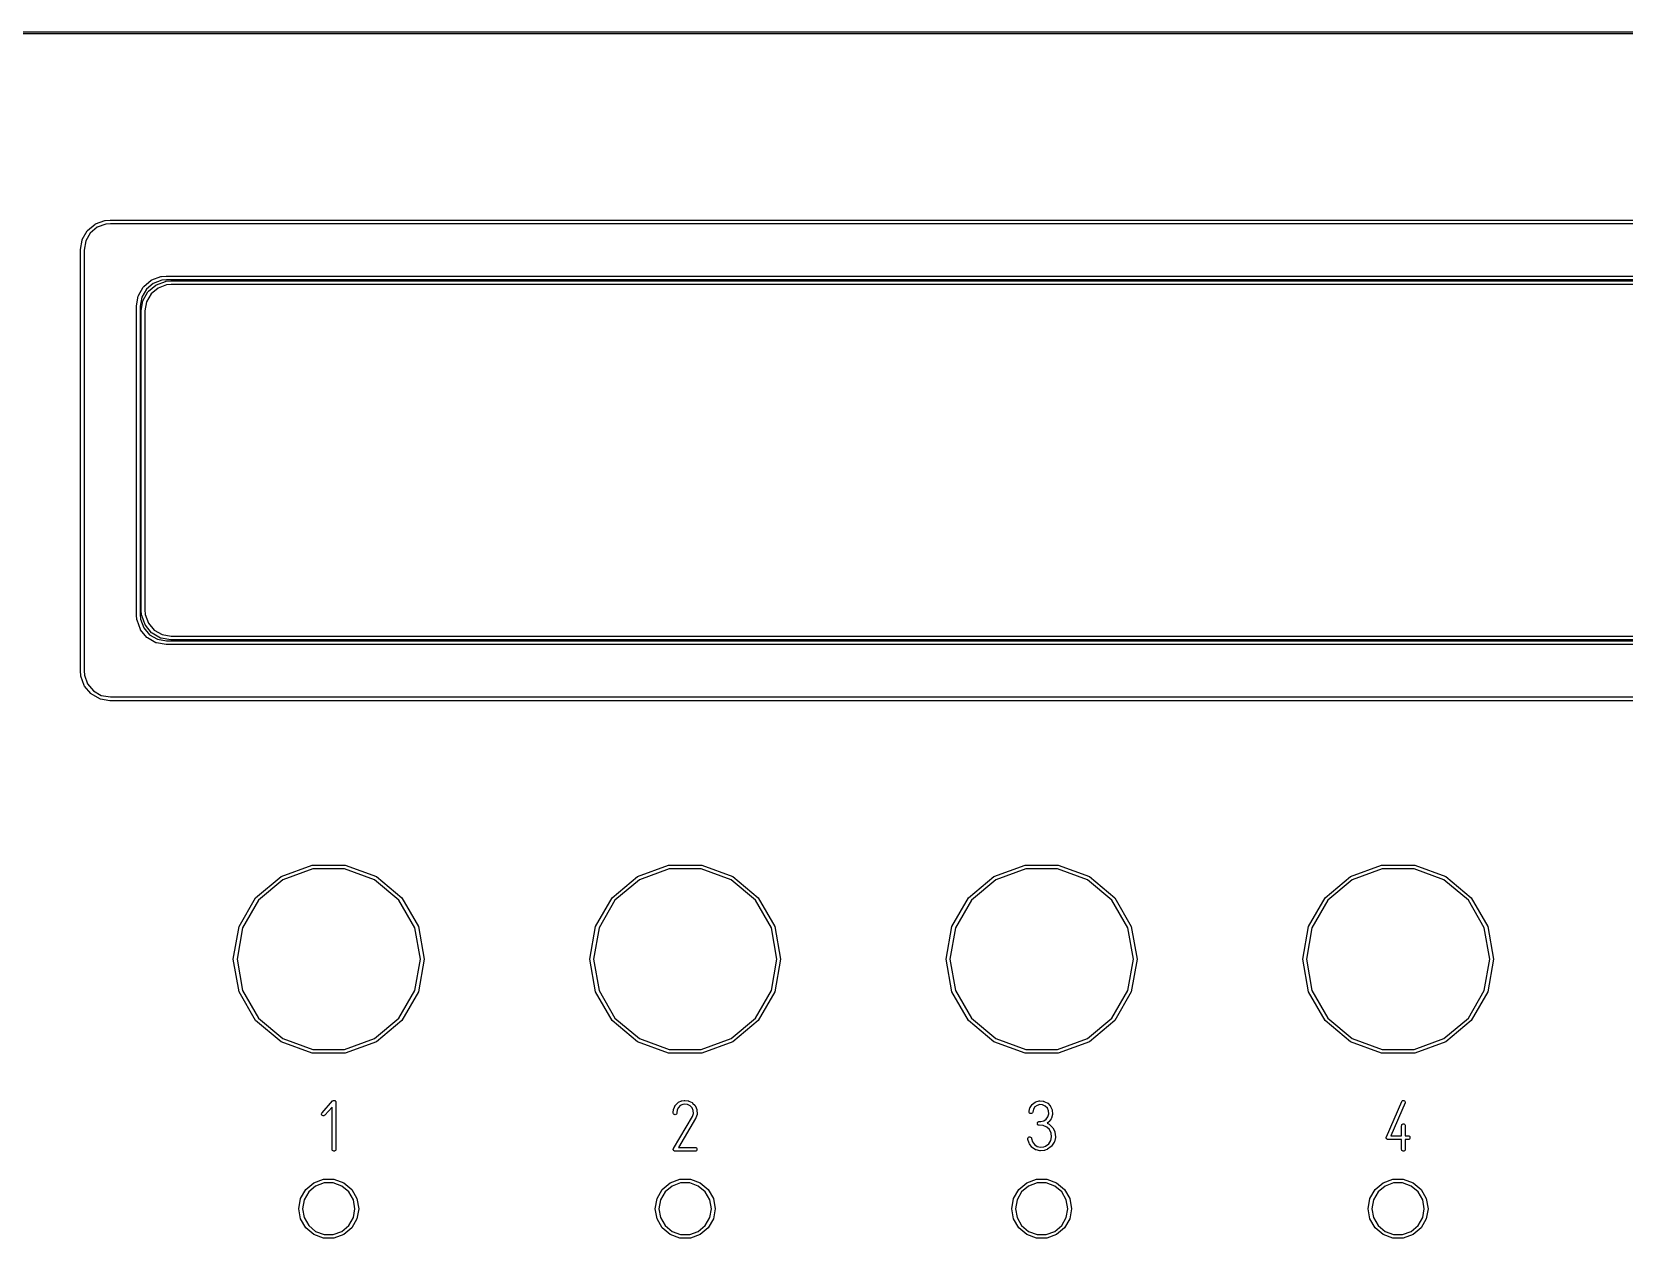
# Model space of a CAD drawing. Extents: x 10 to 493, y -203 to -71.
# Drawn here: x 102.2 to 187.3, y -135.6 to -71.1 of the extents above; entities that cross this region are included whole.
import ezdxf

# ---------------------------------------------------------------- set-up
doc = ezdxf.new("R2010")
doc.units = 0
doc.header["$MEASUREMENT"] = 0
doc.layers.add('BLACK', color=7, linetype='CONTINUOUS')

msp = doc.modelspace()

# ---------------------------------------------------------------- linework, layer by layer
at = {"layer": 'Black'}
for p, q in [((10.16, -71.07), (251.46, -71.07)), ((251.46, -71.17), (10.21, -71.17)), ((105.199, -81.7158), (105.222, -81.6892)), ((105.222, -81.6892), (105.621, -81.3544)), ((105.736, -81.5189), (105.364, -81.8311)), ((105.621, -81.3544), (105.651, -81.337)), ((105.651, -81.337), (106.14, -81.1588)), ((106.196, -81.3513), (105.736, -81.5189)), ((106.14, -81.1588), (106.153, -81.1565)), ((106.153, -81.1565), (106.166, -81.1532)), ((106.166, -81.1532), (106.426, -81.1304)), ((106.439, -81.33), (106.196, -81.3513)), ((106.426, -81.1304), (106.431, -81.1308)), ((106.431, -81.1308), (106.435, -81.13)), ((106.435, -81.13), (186.635, -81.13)), ((186.635, -81.33), (106.439, -81.33)), ((186.635, -81.13), (266.835, -81.13)), ((266.826, -81.33), (186.635, -81.33)), ((104.837, -82.7126), (104.927, -82.1996)), ((104.927, -82.1996), (104.936, -82.1737)), ((104.936, -82.1737), (104.939, -82.167)), ((104.939, -82.167), (105.199, -81.7158)), ((105.121, -82.2517), (105.035, -82.7387)), ((105.364, -81.8311), (105.121, -82.2517)), ((104.835, -82.73), (104.837, -82.7214)), ((104.835, -105.23), (104.835, -82.73)), ((104.837, -82.7214), (104.837, -82.7126)), ((105.035, -82.7387), (105.035, -105.226)), ((108.651, -84.337), (109.14, -84.1588)), ((109.14, -84.1588), (109.153, -84.1565)), ((109.153, -84.1565), (109.166, -84.1532)), ((109.166, -84.1532), (109.426, -84.1304)), ((109.426, -84.1304), (109.431, -84.1308)), ((109.431, -84.1308), (109.435, -84.13)), ((109.435, -84.13), (263.835, -84.13)), ((107.939, -85.167), (108.199, -84.7158)), ((108.364, -84.8311), (108.121, -85.2517)), ((108.189, -85.417), (108.449, -84.9658)), ((108.199, -84.7158), (108.222, -84.6892)), ((108.222, -84.6892), (108.621, -84.3544)), ((108.736, -84.5189), (108.364, -84.8311)), ((108.614, -85.0811), (108.371, -85.5017)), ((108.449, -84.9658), (108.472, -84.9392)), ((108.472, -84.9392), (108.871, -84.6044)), ((108.986, -84.7689), (108.614, -85.0811)), ((108.621, -84.3544), (108.651, -84.337)), ((109.196, -84.3513), (108.736, -84.5189)), ((108.871, -84.6044), (108.901, -84.587)), ((108.901, -84.587), (109.39, -84.4088)), ((109.446, -84.6013), (108.986, -84.7689)), ((109.439, -84.33), (109.196, -84.3513)), ((109.39, -84.4088), (109.403, -84.4065)), ((109.403, -84.4065), (109.416, -84.4032)), ((109.416, -84.4032), (109.676, -84.3804)), ((263.826, -84.33), (109.439, -84.33)), ((109.689, -84.58), (109.446, -84.6013)), ((109.676, -84.3804), (109.681, -84.3808)), ((109.681, -84.3808), (109.685, -84.38)), ((109.685, -84.38), (186.635, -84.38)), ((186.635, -84.58), (109.689, -84.58)), ((186.635, -84.38), (263.585, -84.38)), ((263.576, -84.58), (186.635, -84.58)), ((107.835, -85.73), (107.837, -85.7214)), ((107.835, -102.23), (107.835, -85.73)), ((107.837, -85.7126), (107.927, -85.1996)), ((107.837, -85.7214), (107.837, -85.7126)), ((107.927, -85.1996), (107.929, -85.1938)), ((107.929, -85.1938), (107.939, -85.167)), ((108.121, -85.2517), (108.035, -85.7387)), ((108.035, -85.7387), (108.035, -102.226)), ((108.087, -85.9626), (108.177, -85.4496)), ((108.177, -85.4496), (108.185, -85.4273)), ((108.185, -85.4273), (108.189, -85.417)), ((108.371, -85.5017), (108.285, -85.9887)), ((108.085, -85.98), (108.087, -85.9714)), ((108.085, -101.98), (108.085, -85.98)), ((108.087, -85.9714), (108.087, -85.9626)), ((108.285, -85.9887), (108.285, -101.976)), ((108.086, -101.984), (108.085, -101.98)), ((108.085, -101.989), (108.086, -101.984)), ((108.108, -102.249), (108.085, -101.989)), ((108.285, -101.976), (108.306, -102.219)), ((107.836, -102.234), (107.835, -102.23)), ((107.835, -102.239), (107.836, -102.234)), ((107.858, -102.499), (107.835, -102.239)), ((107.862, -102.512), (107.858, -102.499)), ((107.864, -102.525), (107.862, -102.512)), ((108.042, -103.014), (107.864, -102.525)), ((108.035, -102.226), (108.056, -102.469)), ((108.056, -102.469), (108.224, -102.929)), ((108.112, -102.262), (108.108, -102.249)), ((108.114, -102.275), (108.112, -102.262)), ((108.292, -102.764), (108.114, -102.275)), ((108.224, -102.929), (108.536, -103.301)), ((108.309, -102.794), (108.292, -102.764)), ((108.306, -102.219), (108.474, -102.679)), ((108.644, -103.193), (108.309, -102.794)), ((108.474, -102.679), (108.786, -103.051)), ((108.059, -103.044), (108.042, -103.014)), ((108.394, -103.443), (108.059, -103.044)), ((108.421, -103.466), (108.394, -103.443)), ((108.872, -103.726), (108.421, -103.466)), ((108.536, -103.301), (108.957, -103.544)), ((108.671, -103.216), (108.644, -103.193)), ((109.122, -103.476), (108.671, -103.216)), ((108.786, -103.051), (109.207, -103.294)), ((108.905, -103.738), (108.872, -103.726)), ((109.418, -103.828), (108.905, -103.738)), ((108.957, -103.544), (109.444, -103.63)), ((109.155, -103.488), (109.122, -103.476)), ((109.668, -103.578), (109.155, -103.488)), ((109.207, -103.294), (109.694, -103.38)), ((109.444, -103.63), (263.831, -103.63)), ((109.676, -103.578), (109.668, -103.578)), ((109.685, -103.58), (109.676, -103.578)), ((263.585, -103.58), (109.685, -103.58)), ((109.694, -103.38), (263.581, -103.38)), ((109.426, -103.828), (109.418, -103.828)), ((109.435, -103.83), (109.426, -103.828)), ((263.835, -103.83), (109.435, -103.83)), ((104.836, -105.234), (104.835, -105.23)), ((104.835, -105.239), (104.836, -105.234)), ((104.858, -105.499), (104.835, -105.239)), ((104.862, -105.512), (104.858, -105.499)), ((104.864, -105.525), (104.862, -105.512)), ((105.035, -105.226), (105.056, -105.469)), ((105.056, -105.469), (105.224, -105.929)), ((105.042, -106.014), (104.864, -105.525)), ((105.059, -106.044), (105.042, -106.014)), ((105.394, -106.443), (105.059, -106.044)), ((105.224, -105.929), (105.536, -106.301)), ((105.536, -106.301), (105.957, -106.544)), ((105.421, -106.466), (105.394, -106.443)), ((105.872, -106.726), (105.421, -106.466)), ((105.905, -106.738), (105.872, -106.726)), ((106.418, -106.828), (105.905, -106.738)), ((105.957, -106.544), (106.444, -106.63)), ((106.426, -106.828), (106.418, -106.828)), ((106.435, -106.83), (106.426, -106.828)), ((266.835, -106.83), (106.435, -106.83)), ((106.444, -106.63), (266.831, -106.63)), ((115.56, -116.233), (117.224, -115.627)), ((117.224, -115.627), (118.996, -115.627)), ((118.996, -115.627), (120.66, -116.233)), ((134.61, -116.233), (136.274, -115.627)), ((136.274, -115.627), (138.046, -115.627)), ((138.046, -115.627), (139.71, -116.233)), ((153.66, -116.233), (155.324, -115.627)), ((155.324, -115.627), (157.096, -115.627)), ((157.096, -115.627), (158.76, -116.233)), ((172.71, -116.233), (174.374, -115.627)), ((174.374, -115.627), (176.146, -115.627)), ((176.146, -115.627), (177.81, -116.233)), ((114.203, -117.372), (115.56, -116.233)), ((115.66, -116.406), (114.356, -117.5)), ((117.259, -115.824), (115.66, -116.406)), ((118.961, -115.824), (117.259, -115.824)), ((120.56, -116.406), (118.961, -115.824)), ((121.864, -117.5), (120.56, -116.406)), ((120.66, -116.233), (122.017, -117.372)), ((133.253, -117.372), (134.61, -116.233)), ((134.71, -116.406), (133.406, -117.5)), ((136.309, -115.824), (134.71, -116.406)), ((138.011, -115.824), (136.309, -115.824)), ((139.61, -116.406), (138.011, -115.824)), ((140.914, -117.5), (139.61, -116.406)), ((139.71, -116.233), (141.067, -117.372)), ((152.303, -117.372), (153.66, -116.233)), ((153.76, -116.406), (152.456, -117.5)), ((155.359, -115.824), (153.76, -116.406)), ((157.061, -115.824), (155.359, -115.824)), ((158.66, -116.406), (157.061, -115.824)), ((159.964, -117.5), (158.66, -116.406)), ((158.76, -116.233), (160.117, -117.372)), ((171.353, -117.372), (172.71, -116.233)), ((172.81, -116.406), (171.506, -117.5)), ((174.409, -115.824), (172.81, -116.406)), ((176.111, -115.824), (174.409, -115.824)), ((177.71, -116.406), (176.111, -115.824)), ((179.014, -117.5), (177.71, -116.406)), ((177.81, -116.233), (179.167, -117.372)), ((113.318, -118.906), (114.203, -117.372)), ((122.017, -117.372), (122.902, -118.906)), ((132.368, -118.906), (133.253, -117.372)), ((141.067, -117.372), (141.952, -118.906)), ((151.418, -118.906), (152.303, -117.372)), ((160.117, -117.372), (161.002, -118.906)), ((170.468, -118.906), (171.353, -117.372)), ((179.167, -117.372), (180.052, -118.906)), ((114.356, -117.5), (113.506, -118.974)), ((122.714, -118.974), (121.864, -117.5)), ((133.406, -117.5), (132.556, -118.974)), ((141.764, -118.974), (140.914, -117.5)), ((152.456, -117.5), (151.606, -118.974)), ((160.814, -118.974), (159.964, -117.5)), ((171.506, -117.5), (170.656, -118.974)), ((179.864, -118.974), (179.014, -117.5)), ((113.01, -120.65), (113.318, -118.906)), ((113.506, -118.974), (113.21, -120.65)), ((123.01, -120.65), (122.714, -118.974)), ((122.902, -118.906), (123.21, -120.65)), ((132.06, -120.65), (132.368, -118.906)), ((132.556, -118.974), (132.26, -120.65)), ((142.06, -120.65), (141.764, -118.974)), ((141.952, -118.906), (142.26, -120.65)), ((151.11, -120.65), (151.418, -118.906)), ((151.606, -118.974), (151.31, -120.65)), ((161.11, -120.65), (160.814, -118.974)), ((161.002, -118.906), (161.31, -120.65)), ((170.16, -120.65), (170.468, -118.906)), ((170.656, -118.974), (170.36, -120.65)), ((180.16, -120.65), (179.864, -118.974)), ((180.052, -118.906), (180.36, -120.65)), ((113.318, -122.394), (113.01, -120.65)), ((113.21, -120.65), (113.506, -122.326)), ((122.714, -122.326), (123.01, -120.65)), ((123.21, -120.65), (122.902, -122.394)), ((132.368, -122.394), (132.06, -120.65)), ((132.26, -120.65), (132.556, -122.326)), ((141.764, -122.326), (142.06, -120.65)), ((142.26, -120.65), (141.952, -122.394)), ((151.418, -122.394), (151.11, -120.65)), ((151.31, -120.65), (151.606, -122.326)), ((160.814, -122.326), (161.11, -120.65)), ((161.31, -120.65), (161.002, -122.394)), ((170.468, -122.394), (170.16, -120.65)), ((170.36, -120.65), (170.656, -122.326)), ((179.864, -122.326), (180.16, -120.65)), ((180.36, -120.65), (180.052, -122.394)), ((114.203, -123.928), (113.318, -122.394)), ((113.506, -122.326), (114.356, -123.8)), ((121.864, -123.8), (122.714, -122.326)), ((122.902, -122.394), (122.017, -123.928)), ((133.253, -123.928), (132.368, -122.394)), ((132.556, -122.326), (133.406, -123.8)), ((140.914, -123.8), (141.764, -122.326)), ((141.952, -122.394), (141.067, -123.928)), ((152.303, -123.928), (151.418, -122.394)), ((151.606, -122.326), (152.456, -123.8)), ((159.964, -123.8), (160.814, -122.326)), ((161.002, -122.394), (160.117, -123.928)), ((171.353, -123.928), (170.468, -122.394)), ((170.656, -122.326), (171.506, -123.8)), ((179.014, -123.8), (179.864, -122.326)), ((180.052, -122.394), (179.167, -123.928)), ((115.56, -125.067), (114.203, -123.928)), ((114.356, -123.8), (115.66, -124.894)), ((120.56, -124.894), (121.864, -123.8)), ((122.017, -123.928), (120.66, -125.067)), ((134.61, -125.067), (133.253, -123.928)), ((133.406, -123.8), (134.71, -124.894)), ((139.61, -124.894), (140.914, -123.8)), ((141.067, -123.928), (139.71, -125.067)), ((153.66, -125.067), (152.303, -123.928)), ((152.456, -123.8), (153.76, -124.894)), ((158.66, -124.894), (159.964, -123.8)), ((160.117, -123.928), (158.76, -125.067)), ((172.71, -125.067), (171.353, -123.928)), ((171.506, -123.8), (172.81, -124.894)), ((177.71, -124.894), (179.014, -123.8)), ((179.167, -123.928), (177.81, -125.067)), ((117.224, -125.673), (115.56, -125.067)), ((115.66, -124.894), (117.259, -125.476)), ((118.961, -125.476), (120.56, -124.894)), ((120.66, -125.067), (118.996, -125.673)), ((136.274, -125.673), (134.61, -125.067)), ((134.71, -124.894), (136.309, -125.476)), ((138.011, -125.476), (139.61, -124.894)), ((139.71, -125.067), (138.046, -125.673)), ((155.324, -125.673), (153.66, -125.067)), ((153.76, -124.894), (155.359, -125.476)), ((157.061, -125.476), (158.66, -124.894)), ((158.76, -125.067), (157.096, -125.673)), ((174.374, -125.673), (172.71, -125.067)), ((172.81, -124.894), (174.409, -125.476)), ((176.111, -125.476), (177.71, -124.894)), ((177.81, -125.067), (176.146, -125.673)), ((118.996, -125.673), (117.224, -125.673)), ((117.259, -125.476), (118.961, -125.476)), ((138.046, -125.673), (136.274, -125.673)), ((136.309, -125.476), (138.011, -125.476)), ((157.096, -125.673), (155.324, -125.673)), ((155.359, -125.476), (157.061, -125.476)), ((176.146, -125.673), (174.374, -125.673)), ((174.409, -125.476), (176.111, -125.476)), ((117.753, -128.857), (118.32, -128.227)), ((118.32, -128.227), (118.332, -128.217)), ((118.332, -128.217), (118.344, -128.207)), ((118.344, -128.207), (118.346, -128.207)), ((118.346, -128.207), (118.347, -128.206)), ((118.347, -128.206), (118.362, -128.201)), ((118.362, -128.201), (118.377, -128.196)), ((118.377, -128.196), (118.378, -128.196)), ((118.378, -128.196), (118.38, -128.195)), ((118.38, -128.195), (118.396, -128.196)), ((118.396, -128.196), (118.411, -128.196)), ((118.411, -128.196), (118.413, -128.196)), ((118.413, -128.196), (118.415, -128.196)), ((118.415, -128.196), (118.429, -128.202)), ((118.429, -128.202), (118.444, -128.207)), ((118.444, -128.207), (118.445, -128.209)), ((118.445, -128.209), (118.447, -128.209)), ((118.447, -128.209), (118.459, -128.22)), ((118.459, -128.22), (118.471, -128.23)), ((118.471, -128.23), (118.471, -128.231)), ((118.471, -128.231), (118.473, -128.232)), ((118.473, -128.232), (118.48, -128.246)), ((118.48, -128.246), (118.488, -128.26)), ((118.488, -128.26), (118.488, -128.262)), ((118.488, -128.262), (118.489, -128.263)), ((118.489, -128.263), (118.491, -128.279)), ((118.491, -128.279), (118.494, -128.294)), ((118.494, -128.294), (118.494, -130.814)), ((136.545, -128.639), (136.621, -128.475)), ((136.621, -128.475), (136.632, -128.459)), ((136.632, -128.459), (136.641, -128.447)), ((136.641, -128.447), (136.768, -128.318)), ((136.768, -128.318), (136.796, -128.298)), ((136.898, -128.472), (136.795, -128.575)), ((136.796, -128.298), (136.96, -128.222)), ((137.032, -128.409), (136.898, -128.472)), ((136.96, -128.222), (136.974, -128.218)), ((136.974, -128.218), (136.988, -128.213)), ((136.988, -128.213), (137.11, -128.195)), ((137.126, -128.395), (137.032, -128.409)), ((137.11, -128.195), (137.124, -128.195)), ((137.124, -128.195), (137.138, -128.195)), ((137.284, -128.415), (137.126, -128.395)), ((137.138, -128.195), (137.327, -128.219)), ((137.422, -128.486), (137.284, -128.415)), ((137.327, -128.219), (137.343, -128.224)), ((137.343, -128.224), (137.36, -128.229)), ((137.36, -128.229), (137.529, -128.316)), ((137.528, -128.6), (137.422, -128.486)), ((137.529, -128.316), (137.554, -128.335)), ((137.554, -128.335), (137.557, -128.337)), ((137.557, -128.337), (137.687, -128.477)), ((137.687, -128.477), (137.705, -128.507)), ((155.598, -128.568), (155.699, -128.419)), ((155.699, -128.419), (155.715, -128.403)), ((155.715, -128.403), (155.723, -128.394)), ((155.723, -128.394), (155.868, -128.289)), ((155.971, -128.461), (155.854, -128.546)), ((155.868, -128.289), (155.899, -128.274)), ((155.899, -128.274), (156.072, -128.225)), ((156.11, -128.422), (155.971, -128.461)), ((156.072, -128.225), (156.107, -128.221)), ((156.107, -128.221), (156.286, -128.234)), ((156.257, -128.432), (156.11, -128.422)), ((156.403, -128.503), (156.257, -128.432)), ((156.286, -128.234), (156.295, -128.236)), ((156.295, -128.236), (156.304, -128.237)), ((156.304, -128.237), (156.313, -128.239)), ((156.313, -128.239), (156.322, -128.243)), ((156.322, -128.243), (156.331, -128.246)), ((156.331, -128.246), (156.506, -128.33)), ((156.506, -128.33), (156.534, -128.35)), ((156.534, -128.35), (156.669, -128.489)), ((156.669, -128.489), (156.677, -128.5)), ((174.633, -130.144), (175.452, -128.254)), ((175.636, -128.334), (174.877, -130.084)), ((175.452, -128.254), (175.471, -128.225)), ((175.471, -128.225), (175.499, -128.205)), ((175.499, -128.205), (175.533, -128.195)), ((175.533, -128.195), (175.567, -128.197)), ((175.567, -128.197), (175.599, -128.211)), ((175.599, -128.211), (175.624, -128.234)), ((175.624, -128.234), (175.64, -128.265)), ((175.644, -128.3), (175.636, -128.334)), ((175.64, -128.265), (175.644, -128.3)), ((117.727, -128.921), (117.734, -128.887)), ((117.732, -128.955), (117.727, -128.921)), ((117.748, -128.986), (117.732, -128.955)), ((117.734, -128.887), (117.753, -128.857)), ((117.774, -129.009), (117.748, -128.986)), ((117.806, -129.022), (117.774, -129.009)), ((117.841, -129.023), (117.806, -129.022)), ((117.874, -129.012), (117.841, -129.023)), ((117.901, -128.991), (117.874, -129.012)), ((118.294, -128.555), (117.901, -128.991)), ((118.294, -130.814), (118.294, -128.555)), ((136.521, -128.853), (136.536, -128.673)), ((136.524, -128.887), (136.521, -128.853)), ((136.539, -128.919), (136.524, -128.887)), ((136.535, -130.763), (137.542, -129.064)), ((136.536, -128.673), (136.545, -128.639)), ((136.564, -128.943), (136.539, -128.919)), ((136.595, -128.958), (136.564, -128.943)), ((136.63, -128.961), (136.595, -128.958)), ((136.664, -128.951), (136.63, -128.961)), ((136.692, -128.931), (136.664, -128.951)), ((136.712, -128.903), (136.692, -128.931)), ((136.721, -128.869), (136.712, -128.903)), ((136.734, -128.707), (136.721, -128.869)), ((136.795, -128.575), (136.734, -128.707)), ((137.715, -129.164), (136.796, -130.714)), ((137.588, -128.744), (137.528, -128.6)), ((137.542, -129.064), (137.547, -129.055)), ((137.547, -129.055), (137.595, -128.899)), ((137.595, -128.899), (137.588, -128.744)), ((137.705, -128.507), (137.779, -128.683)), ((137.716, -129.162), (137.715, -129.164)), ((137.717, -129.161), (137.716, -129.162)), ((137.727, -129.141), (137.717, -129.161)), ((137.73, -129.132), (137.727, -129.141)), ((137.735, -129.123), (137.73, -129.132)), ((137.791, -128.941), (137.735, -129.123)), ((137.779, -128.683), (137.787, -128.716)), ((137.787, -128.716), (137.796, -128.907)), ((137.796, -128.907), (137.791, -128.941)), ((155.538, -128.808), (155.54, -128.774)), ((155.547, -128.842), (155.538, -128.808)), ((155.54, -128.774), (155.584, -128.599)), ((155.567, -128.87), (155.547, -128.842)), ((155.596, -128.889), (155.567, -128.87)), ((155.584, -128.599), (155.592, -128.58)), ((155.592, -128.58), (155.598, -128.568)), ((155.63, -128.898), (155.596, -128.889)), ((155.664, -128.894), (155.63, -128.898)), ((155.696, -128.879), (155.664, -128.894)), ((155.72, -128.854), (155.696, -128.879)), ((155.734, -128.822), (155.72, -128.854)), ((155.773, -128.665), (155.734, -128.822)), ((155.854, -128.546), (155.773, -128.665)), ((156.018, -129.348), (156.032, -129.341)), ((156.032, -129.341), (156.045, -129.334)), ((156.045, -129.334), (156.047, -129.333)), ((156.047, -129.333), (156.049, -129.332)), ((156.049, -129.332), (156.065, -129.33)), ((156.065, -129.33), (156.08, -129.328)), ((156.08, -129.328), (156.166, -129.329)), ((156.166, -129.329), (156.324, -129.289)), ((156.324, -129.289), (156.455, -129.2)), ((156.514, -128.616), (156.403, -128.503)), ((156.455, -129.2), (156.548, -129.071)), ((156.579, -128.761), (156.514, -128.616)), ((156.548, -129.071), (156.591, -128.919)), ((156.591, -128.919), (156.579, -128.761)), ((156.607, -129.331), (156.582, -129.355)), ((156.721, -129.174), (156.607, -129.331)), ((156.677, -128.5), (156.689, -128.518)), ((156.689, -128.518), (156.769, -128.694)), ((156.736, -129.142), (156.721, -129.174)), ((156.788, -128.956), (156.736, -129.142)), ((156.769, -128.694), (156.777, -128.728)), ((156.777, -128.728), (156.792, -128.921)), ((156.792, -128.921), (156.788, -128.956)), ((155.477, -130.223), (155.491, -130.191)), ((155.491, -130.191), (155.515, -130.166)), ((155.515, -130.166), (155.547, -130.151)), ((155.547, -130.151), (155.581, -130.147)), ((155.581, -130.147), (155.615, -130.156)), ((155.615, -130.156), (155.644, -130.175)), ((155.644, -130.175), (155.664, -130.203)), ((155.979, -129.44), (155.98, -129.424)), ((155.979, -129.442), (155.979, -129.44)), ((155.979, -129.444), (155.979, -129.442)), ((155.984, -129.458), (155.979, -129.444)), ((155.98, -129.409), (155.981, -129.407)), ((155.98, -129.424), (155.98, -129.409)), ((155.981, -129.405), (155.987, -129.391)), ((155.981, -129.407), (155.981, -129.405)), ((155.989, -129.473), (155.984, -129.458)), ((155.987, -129.391), (155.992, -129.377)), ((155.99, -129.475), (155.989, -129.473)), ((155.991, -129.477), (155.99, -129.475)), ((156, -129.489), (155.991, -129.477)), ((155.992, -129.377), (155.993, -129.375)), ((155.993, -129.375), (155.994, -129.373)), ((155.994, -129.373), (156.005, -129.362)), ((156.01, -129.501), (156, -129.489)), ((156.005, -129.362), (156.015, -129.35)), ((156.011, -129.502), (156.01, -129.501)), ((156.013, -129.504), (156.011, -129.502)), ((156.026, -129.512), (156.013, -129.504)), ((156.015, -129.35), (156.017, -129.349)), ((156.017, -129.349), (156.018, -129.348)), ((156.039, -129.52), (156.026, -129.512)), ((156.041, -129.52), (156.039, -129.52)), ((156.042, -129.521), (156.041, -129.52)), ((156.058, -129.524), (156.042, -129.521)), ((156.072, -129.528), (156.058, -129.524)), ((156.293, -129.54), (156.072, -129.528)), ((156.481, -129.62), (156.293, -129.54)), ((156.629, -129.76), (156.481, -129.62)), ((156.582, -129.355), (156.5, -129.411)), ((156.5, -129.411), (156.576, -129.443)), ((156.576, -129.443), (156.605, -129.462)), ((156.605, -129.462), (156.779, -129.626)), ((156.721, -129.941), (156.629, -129.76)), ((156.699, -130.342), (156.745, -130.144)), ((156.745, -130.144), (156.721, -129.941)), ((156.779, -129.626), (156.8, -129.654)), ((156.8, -129.654), (156.908, -129.867)), ((156.944, -130.172), (156.89, -130.405)), ((156.908, -129.867), (156.918, -129.9)), ((156.918, -129.9), (156.946, -130.137)), ((156.946, -130.137), (156.944, -130.172)), ((156.946, -130.137), (156.946, -130.137)), ((174.625, -130.178), (174.627, -130.172)), ((174.627, -130.19), (174.625, -130.178)), ((174.627, -130.167), (174.631, -130.156)), ((174.627, -130.172), (174.627, -130.167)), ((174.627, -130.201), (174.627, -130.19)), ((174.631, -130.156), (174.633, -130.144)), ((174.877, -130.084), (175.444, -130.084)), ((175.444, -129.554), (175.45, -129.52)), ((175.444, -130.084), (175.444, -129.554)), ((175.45, -129.52), (175.467, -129.49)), ((175.467, -129.49), (175.494, -129.467)), ((175.494, -129.467), (175.527, -129.456)), ((175.527, -129.456), (175.561, -129.456)), ((175.561, -129.456), (175.594, -129.467)), ((175.594, -129.467), (175.621, -129.49)), ((175.621, -129.49), (175.638, -129.52)), ((175.638, -129.52), (175.644, -129.554)), ((175.644, -129.554), (175.644, -130.084)), ((175.644, -130.084), (175.796, -130.084)), ((175.796, -130.084), (175.83, -130.09)), ((175.83, -130.09), (175.86, -130.107)), ((175.86, -130.107), (175.883, -130.134)), ((175.883, -130.134), (175.894, -130.167)), ((175.894, -130.167), (175.894, -130.201)), ((118.3, -130.848), (118.294, -130.814)), ((118.317, -130.878), (118.3, -130.848)), ((118.344, -130.901), (118.317, -130.878)), ((118.377, -130.912), (118.344, -130.901)), ((118.411, -130.912), (118.377, -130.912)), ((118.444, -130.901), (118.411, -130.912)), ((118.471, -130.878), (118.444, -130.901)), ((118.488, -130.848), (118.471, -130.878)), ((118.494, -130.814), (118.488, -130.848)), ((136.522, -130.83), (136.523, -130.813)), ((136.523, -130.831), (136.522, -130.83)), ((136.523, -130.796), (136.529, -130.78)), ((136.523, -130.797), (136.523, -130.796)), ((136.523, -130.796), (136.523, -130.796)), ((136.523, -130.813), (136.523, -130.797)), ((136.528, -130.847), (136.523, -130.831)), ((136.523, -130.831), (136.523, -130.831)), ((136.534, -130.863), (136.528, -130.847)), ((136.529, -130.78), (136.534, -130.764)), ((136.534, -130.764), (136.535, -130.764)), ((136.534, -130.864), (136.534, -130.863)), ((136.534, -130.863), (136.534, -130.863)), ((136.545, -130.877), (136.534, -130.864)), ((136.535, -130.764), (136.535, -130.763)), ((136.556, -130.89), (136.545, -130.877)), ((136.557, -130.891), (136.556, -130.89)), ((136.556, -130.89), (136.556, -130.89)), ((136.571, -130.899), (136.557, -130.891)), ((136.586, -130.908), (136.571, -130.899)), ((136.587, -130.908), (136.586, -130.908)), ((136.586, -130.908), (136.586, -130.908)), ((136.603, -130.911), (136.587, -130.908)), ((136.62, -130.914), (136.603, -130.911)), ((136.621, -130.914), (136.62, -130.914)), ((136.62, -130.914), (136.62, -130.914)), ((137.692, -130.914), (136.621, -130.914)), ((136.796, -130.714), (137.692, -130.714)), ((137.692, -130.714), (137.726, -130.72)), ((137.726, -130.908), (137.692, -130.914)), ((137.726, -130.72), (137.756, -130.737)), ((137.756, -130.891), (137.726, -130.908)), ((137.756, -130.737), (137.779, -130.764)), ((137.779, -130.864), (137.756, -130.891)), ((137.779, -130.764), (137.79, -130.797)), ((137.79, -130.831), (137.779, -130.864)), ((137.79, -130.797), (137.79, -130.831)), ((155.475, -130.257), (155.477, -130.223)), ((155.476, -130.269), (155.475, -130.257)), ((155.478, -130.278), (155.476, -130.269)), ((155.479, -130.288), (155.478, -130.278)), ((155.539, -130.49), (155.479, -130.288)), ((155.555, -130.521), (155.539, -130.49)), ((155.68, -130.69), (155.555, -130.521)), ((155.664, -130.203), (155.673, -130.237)), ((155.673, -130.237), (155.674, -130.24)), ((155.674, -130.24), (155.726, -130.416)), ((155.703, -130.712), (155.68, -130.69)), ((155.706, -130.714), (155.703, -130.712)), ((155.881, -130.83), (155.706, -130.714)), ((155.726, -130.416), (155.831, -130.557)), ((155.831, -130.557), (155.977, -130.654)), ((155.913, -130.844), (155.881, -130.83)), ((156.118, -130.893), (155.913, -130.844)), ((155.977, -130.654), (156.148, -130.695)), ((156.12, -130.893), (156.118, -130.893)), ((156.153, -130.895), (156.12, -130.893)), ((156.148, -130.695), (156.327, -130.674)), ((156.362, -130.871), (156.153, -130.895)), ((156.327, -130.674), (156.421, -130.637)), ((156.375, -130.868), (156.362, -130.871)), ((156.388, -130.865), (156.375, -130.868)), ((156.507, -130.818), (156.388, -130.865)), ((156.421, -130.637), (156.587, -130.512)), ((156.518, -130.811), (156.507, -130.818)), ((156.53, -130.805), (156.518, -130.811)), ((156.721, -130.662), (156.53, -130.805)), ((156.587, -130.512), (156.699, -130.342)), ((156.725, -130.658), (156.721, -130.662)), ((156.745, -130.637), (156.725, -130.658)), ((156.876, -130.437), (156.745, -130.637)), ((156.881, -130.424), (156.876, -130.437)), ((156.89, -130.405), (156.881, -130.424)), ((174.628, -130.207), (174.627, -130.201)), ((174.629, -130.213), (174.628, -130.207)), ((174.634, -130.223), (174.629, -130.213)), ((174.638, -130.234), (174.634, -130.223)), ((174.642, -130.238), (174.638, -130.234)), ((174.645, -130.244), (174.642, -130.238)), ((174.653, -130.252), (174.645, -130.244)), ((174.661, -130.261), (174.653, -130.252)), ((174.666, -130.263), (174.661, -130.261)), ((174.67, -130.267), (174.666, -130.263)), ((174.681, -130.272), (174.67, -130.267)), ((174.691, -130.278), (174.681, -130.272)), ((174.696, -130.279), (174.691, -130.278)), ((174.702, -130.281), (174.696, -130.279)), ((174.713, -130.282), (174.702, -130.281)), ((174.725, -130.284), (174.713, -130.282)), ((175.444, -130.284), (174.725, -130.284)), ((175.444, -130.814), (175.444, -130.284)), ((175.45, -130.848), (175.444, -130.814)), ((175.467, -130.878), (175.45, -130.848)), ((175.494, -130.901), (175.467, -130.878)), ((175.527, -130.912), (175.494, -130.901)), ((175.561, -130.912), (175.527, -130.912)), ((175.594, -130.901), (175.561, -130.912)), ((175.621, -130.878), (175.594, -130.901)), ((175.638, -130.848), (175.621, -130.878)), ((175.644, -130.814), (175.638, -130.848)), ((175.796, -130.284), (175.644, -130.284)), ((175.644, -130.284), (175.644, -130.814)), ((175.83, -130.278), (175.796, -130.284)), ((175.86, -130.261), (175.83, -130.278)), ((175.883, -130.234), (175.86, -130.261)), ((175.894, -130.201), (175.883, -130.234)), ((116.884, -132.957), (117.31, -132.599)), ((117.31, -132.599), (117.832, -132.409)), ((117.867, -132.606), (117.41, -132.773)), ((117.832, -132.409), (118.388, -132.409)), ((118.353, -132.606), (117.867, -132.606)), ((118.81, -132.773), (118.353, -132.606)), ((118.388, -132.409), (118.91, -132.599)), ((118.91, -132.599), (119.336, -132.957)), ((135.934, -132.957), (136.36, -132.599)), ((136.36, -132.599), (136.882, -132.409)), ((136.917, -132.606), (136.46, -132.773)), ((136.882, -132.409), (137.438, -132.409)), ((137.403, -132.606), (136.917, -132.606)), ((137.86, -132.773), (137.403, -132.606)), ((137.438, -132.409), (137.96, -132.599)), ((137.96, -132.599), (138.386, -132.957)), ((154.984, -132.957), (155.41, -132.599)), ((155.41, -132.599), (155.932, -132.409)), ((155.967, -132.606), (155.51, -132.773)), ((155.932, -132.409), (156.488, -132.409)), ((156.453, -132.606), (155.967, -132.606)), ((156.91, -132.773), (156.453, -132.606)), ((156.488, -132.409), (157.01, -132.599)), ((157.01, -132.599), (157.436, -132.957)), ((174.034, -132.957), (174.46, -132.599)), ((174.46, -132.599), (174.982, -132.409)), ((175.017, -132.606), (174.56, -132.773)), ((174.982, -132.409), (175.538, -132.409)), ((175.503, -132.606), (175.017, -132.606)), ((175.96, -132.773), (175.503, -132.606)), ((175.538, -132.409), (176.06, -132.599)), ((176.06, -132.599), (176.486, -132.957)), ((116.51, -133.985), (116.606, -133.438)), ((116.606, -133.438), (116.884, -132.957)), ((116.794, -133.506), (116.71, -133.985)), ((117.038, -133.085), (116.794, -133.506)), ((117.41, -132.773), (117.038, -133.085)), ((119.182, -133.085), (118.81, -132.773)), ((119.426, -133.506), (119.182, -133.085)), ((119.336, -132.957), (119.614, -133.438)), ((119.51, -133.985), (119.426, -133.506)), ((119.614, -133.438), (119.71, -133.985)), ((135.56, -133.985), (135.656, -133.438)), ((135.656, -133.438), (135.934, -132.957)), ((135.844, -133.506), (135.76, -133.985)), ((136.088, -133.085), (135.844, -133.506)), ((136.46, -132.773), (136.088, -133.085)), ((138.232, -133.085), (137.86, -132.773)), ((138.476, -133.506), (138.232, -133.085)), ((138.386, -132.957), (138.664, -133.438)), ((138.56, -133.985), (138.476, -133.506)), ((138.664, -133.438), (138.76, -133.985)), ((154.61, -133.985), (154.706, -133.438)), ((154.706, -133.438), (154.984, -132.957)), ((154.894, -133.506), (154.81, -133.985)), ((155.138, -133.085), (154.894, -133.506)), ((155.51, -132.773), (155.138, -133.085)), ((157.282, -133.085), (156.91, -132.773)), ((157.526, -133.506), (157.282, -133.085)), ((157.436, -132.957), (157.714, -133.438)), ((157.61, -133.985), (157.526, -133.506)), ((157.714, -133.438), (157.81, -133.985)), ((173.66, -133.985), (173.756, -133.438)), ((173.756, -133.438), (174.034, -132.957)), ((173.944, -133.506), (173.86, -133.985)), ((174.188, -133.085), (173.944, -133.506)), ((174.56, -132.773), (174.188, -133.085)), ((176.332, -133.085), (175.96, -132.773)), ((176.576, -133.506), (176.332, -133.085)), ((176.486, -132.957), (176.764, -133.438)), ((176.66, -133.985), (176.576, -133.506)), ((176.764, -133.438), (176.86, -133.985)), ((116.606, -134.532), (116.51, -133.985)), ((116.71, -133.985), (116.794, -134.464)), ((119.426, -134.464), (119.51, -133.985)), ((119.71, -133.985), (119.614, -134.532)), ((135.656, -134.532), (135.56, -133.985)), ((135.76, -133.985), (135.844, -134.464)), ((138.476, -134.464), (138.56, -133.985)), ((138.76, -133.985), (138.664, -134.532)), ((154.706, -134.532), (154.61, -133.985)), ((154.81, -133.985), (154.894, -134.464)), ((157.526, -134.464), (157.61, -133.985)), ((157.81, -133.985), (157.714, -134.532)), ((173.756, -134.532), (173.66, -133.985)), ((173.86, -133.985), (173.944, -134.464)), ((176.576, -134.464), (176.66, -133.985)), ((176.86, -133.985), (176.764, -134.532)), ((116.884, -135.013), (116.606, -134.532)), ((116.794, -134.464), (117.038, -134.885)), ((117.31, -135.371), (116.884, -135.013)), ((117.038, -134.885), (117.41, -135.197)), ((117.41, -135.197), (117.867, -135.364)), ((118.353, -135.364), (118.81, -135.197)), ((118.81, -135.197), (119.182, -134.885)), ((119.336, -135.013), (118.91, -135.371)), ((119.182, -134.885), (119.426, -134.464)), ((119.614, -134.532), (119.336, -135.013)), ((135.934, -135.013), (135.656, -134.532)), ((135.844, -134.464), (136.088, -134.885)), ((136.36, -135.371), (135.934, -135.013)), ((136.088, -134.885), (136.46, -135.197)), ((136.46, -135.197), (136.917, -135.364)), ((137.403, -135.364), (137.86, -135.197)), ((137.86, -135.197), (138.232, -134.885)), ((138.386, -135.013), (137.96, -135.371)), ((138.232, -134.885), (138.476, -134.464)), ((138.664, -134.532), (138.386, -135.013)), ((154.984, -135.013), (154.706, -134.532)), ((154.894, -134.464), (155.138, -134.885)), ((155.41, -135.371), (154.984, -135.013)), ((155.138, -134.885), (155.51, -135.197)), ((155.51, -135.197), (155.967, -135.364)), ((156.453, -135.364), (156.91, -135.197)), ((156.91, -135.197), (157.282, -134.885)), ((157.436, -135.013), (157.01, -135.371)), ((157.282, -134.885), (157.526, -134.464)), ((157.714, -134.532), (157.436, -135.013)), ((174.034, -135.013), (173.756, -134.532)), ((173.944, -134.464), (174.188, -134.885)), ((174.46, -135.371), (174.034, -135.013)), ((174.188, -134.885), (174.56, -135.197)), ((174.56, -135.197), (175.017, -135.364)), ((175.503, -135.364), (175.96, -135.197)), ((175.96, -135.197), (176.332, -134.885)), ((176.486, -135.013), (176.06, -135.371)), ((176.332, -134.885), (176.576, -134.464)), ((176.764, -134.532), (176.486, -135.013)), ((117.832, -135.561), (117.31, -135.371)), ((118.388, -135.561), (117.832, -135.561)), ((117.867, -135.364), (118.353, -135.364)), ((118.91, -135.371), (118.388, -135.561)), ((136.882, -135.561), (136.36, -135.371)), ((137.438, -135.561), (136.882, -135.561)), ((136.917, -135.364), (137.403, -135.364)), ((137.96, -135.371), (137.438, -135.561)), ((155.932, -135.561), (155.41, -135.371)), ((156.488, -135.561), (155.932, -135.561)), ((155.967, -135.364), (156.453, -135.364)), ((157.01, -135.371), (156.488, -135.561)), ((174.982, -135.561), (174.46, -135.371)), ((175.538, -135.561), (174.982, -135.561)), ((175.017, -135.364), (175.503, -135.364)), ((176.06, -135.371), (175.538, -135.561))]:
    msp.add_line(p, q, dxfattribs=at)

doc.saveas('drawing.dxf')
